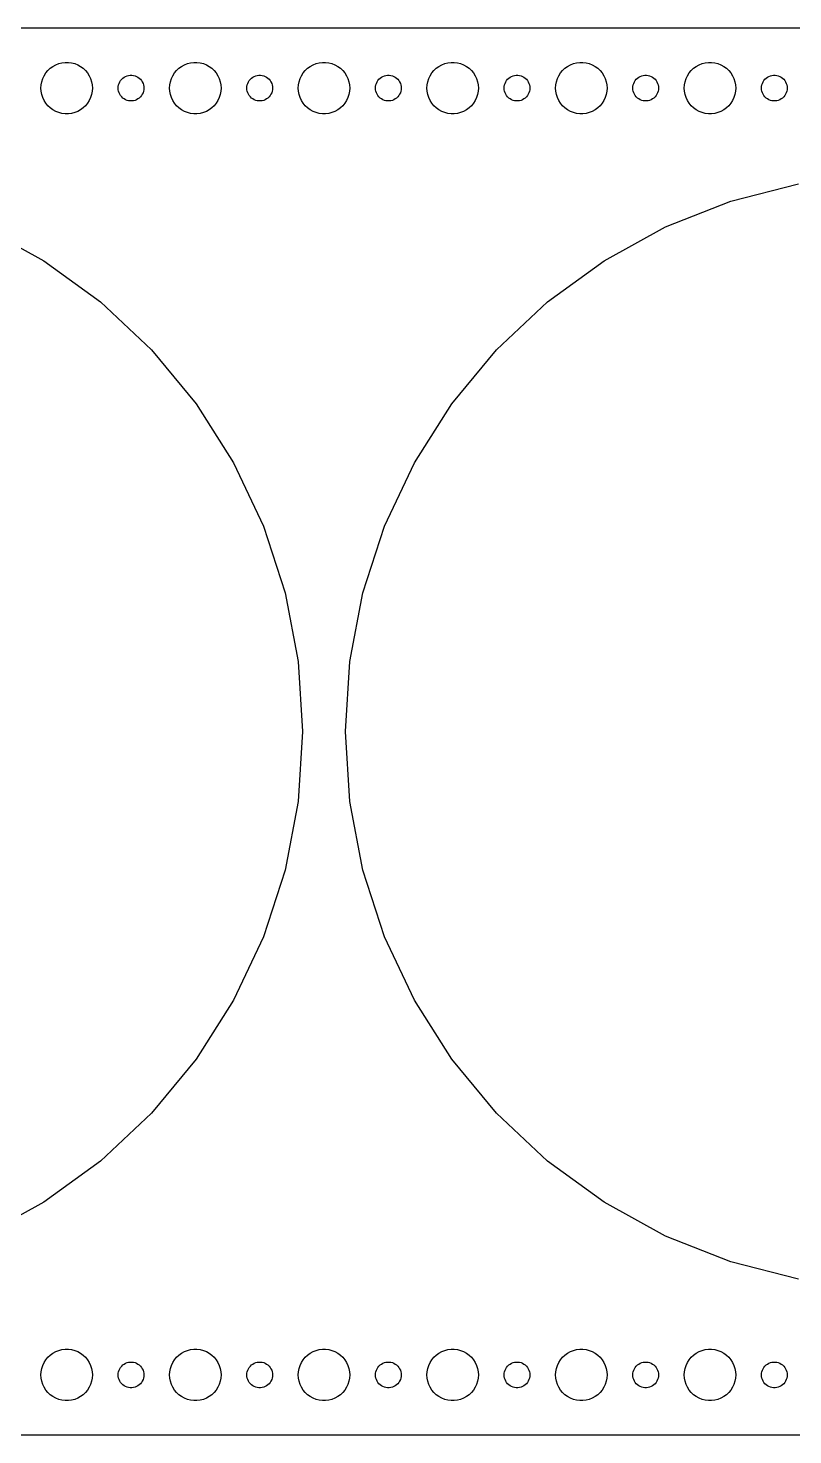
# Model space of a CAD drawing. Header units: metres. Extents: x -344 to 344, y -82 to 82.
# Drawn here: x 168 to 257.2, y -82 to 82 of the extents above; entities that cross this region are included whole.
import ezdxf

# ---------------------------------------------------------------- set-up
doc = ezdxf.new("R2010")
doc.units = ezdxf.units.M

msp = doc.modelspace()

# ---------------------------------------------------------------- linework, layer by layer
for p, q in [((339.814, 81.9901), (-339.814, 81.9901)), ((170.313, 77.0536), (170.588, 77.3115)), ((170.588, 77.3115), (170.893, 77.533)), ((170.893, 77.533), (171.223, 77.7145)), ((171.223, 77.7145), (171.573, 77.8532)), ((171.573, 77.8532), (171.938, 77.9469)), ((171.938, 77.9469), (172.312, 77.9941)), ((172.312, 77.9941), (172.688, 77.9941)), ((172.688, 77.9941), (173.062, 77.9469)), ((173.062, 77.9469), (173.427, 77.8532)), ((173.427, 77.8532), (173.777, 77.7145)), ((173.777, 77.7145), (174.107, 77.533)), ((174.107, 77.533), (174.412, 77.3115)), ((174.412, 77.3115), (174.687, 77.0536)), ((185.313, 77.0536), (185.588, 77.3115)), ((185.588, 77.3115), (185.893, 77.533)), ((185.893, 77.533), (186.223, 77.7145)), ((186.223, 77.7145), (186.573, 77.8532)), ((186.573, 77.8532), (186.938, 77.9469)), ((186.938, 77.9469), (187.312, 77.9941)), ((187.312, 77.9941), (187.688, 77.9941)), ((187.688, 77.9941), (188.062, 77.9469)), ((188.062, 77.9469), (188.427, 77.8532)), ((188.427, 77.8532), (188.777, 77.7145)), ((188.777, 77.7145), (189.107, 77.533)), ((189.107, 77.533), (189.412, 77.3115)), ((189.412, 77.3115), (189.687, 77.0536)), ((200.313, 77.0536), (200.588, 77.3115)), ((200.588, 77.3115), (200.893, 77.533)), ((200.893, 77.533), (201.223, 77.7145)), ((201.223, 77.7145), (201.573, 77.8532)), ((201.573, 77.8532), (201.938, 77.9469)), ((201.938, 77.9469), (202.312, 77.9941)), ((202.312, 77.9941), (202.688, 77.9941)), ((202.688, 77.9941), (203.062, 77.9469)), ((203.062, 77.9469), (203.427, 77.8532)), ((203.427, 77.8532), (203.777, 77.7145)), ((203.777, 77.7145), (204.107, 77.533)), ((204.107, 77.533), (204.412, 77.3115)), ((204.412, 77.3115), (204.687, 77.0536)), ((215.313, 77.0536), (215.588, 77.3115)), ((215.588, 77.3115), (215.893, 77.533)), ((215.893, 77.533), (216.223, 77.7145)), ((216.223, 77.7145), (216.573, 77.8532)), ((216.573, 77.8532), (216.938, 77.9469)), ((216.938, 77.9469), (217.312, 77.9941)), ((217.312, 77.9941), (217.688, 77.9941)), ((217.688, 77.9941), (218.062, 77.9469)), ((218.062, 77.9469), (218.427, 77.8532)), ((218.427, 77.8532), (218.777, 77.7145)), ((218.777, 77.7145), (219.107, 77.533)), ((219.107, 77.533), (219.412, 77.3115)), ((219.412, 77.3115), (219.687, 77.0536)), ((230.313, 77.0536), (230.588, 77.3115)), ((230.588, 77.3115), (230.893, 77.533)), ((230.893, 77.533), (231.223, 77.7145)), ((231.223, 77.7145), (231.573, 77.8532)), ((231.573, 77.8532), (231.938, 77.9469)), ((231.938, 77.9469), (232.312, 77.9941)), ((232.312, 77.9941), (232.688, 77.9941)), ((232.688, 77.9941), (233.062, 77.9469)), ((233.062, 77.9469), (233.427, 77.8532)), ((233.427, 77.8532), (233.777, 77.7145)), ((233.777, 77.7145), (234.107, 77.533)), ((234.107, 77.533), (234.412, 77.3115)), ((234.412, 77.3115), (234.687, 77.0536)), ((245.313, 77.0536), (245.588, 77.3115)), ((245.588, 77.3115), (245.893, 77.533)), ((245.893, 77.533), (246.223, 77.7145)), ((246.223, 77.7145), (246.573, 77.8532)), ((246.573, 77.8532), (246.938, 77.9469)), ((246.938, 77.9469), (247.312, 77.9941)), ((247.312, 77.9941), (247.688, 77.9941)), ((247.688, 77.9941), (248.062, 77.9469)), ((248.062, 77.9469), (248.427, 77.8532)), ((248.427, 77.8532), (248.777, 77.7145)), ((248.777, 77.7145), (249.107, 77.533)), ((249.107, 77.533), (249.412, 77.3115)), ((249.412, 77.3115), (249.687, 77.0536)), ((169.524, 75.376), (169.594, 75.7461)), ((169.594, 75.7461), (169.711, 76.1044)), ((169.711, 76.1044), (169.871, 76.4453)), ((169.871, 76.4453), (170.073, 76.7634)), ((170.073, 76.7634), (170.313, 77.0536)), ((174.687, 77.0536), (174.927, 76.7634)), ((174.927, 76.7634), (175.129, 76.4453)), ((175.129, 76.4453), (175.289, 76.1044)), ((175.289, 76.1044), (175.406, 75.7461)), ((175.406, 75.7461), (175.476, 75.376)), ((178.547, 75.373), (178.605, 75.5522)), ((178.605, 75.5522), (178.686, 75.7226)), ((178.686, 75.7226), (178.786, 75.8817)), ((178.786, 75.8817), (178.907, 76.0268)), ((178.907, 76.0268), (179.044, 76.1558)), ((179.044, 76.1558), (179.196, 76.2665)), ((179.196, 76.2665), (179.361, 76.3572)), ((179.361, 76.3572), (179.536, 76.4266)), ((179.536, 76.4266), (179.719, 76.4734)), ((179.719, 76.4734), (179.906, 76.497)), ((179.906, 76.497), (180.094, 76.497)), ((180.094, 76.497), (180.281, 76.4734)), ((180.281, 76.4734), (180.464, 76.4266)), ((180.464, 76.4266), (180.639, 76.3572)), ((180.639, 76.3572), (180.804, 76.2665)), ((180.804, 76.2665), (180.956, 76.1558)), ((180.956, 76.1558), (181.093, 76.0268)), ((181.093, 76.0268), (181.214, 75.8817)), ((181.214, 75.8817), (181.314, 75.7226)), ((181.314, 75.7226), (181.395, 75.5522)), ((181.395, 75.5522), (181.453, 75.373)), ((184.524, 75.376), (184.594, 75.7461)), ((184.594, 75.7461), (184.711, 76.1044)), ((184.711, 76.1044), (184.871, 76.4453)), ((184.871, 76.4453), (185.073, 76.7634)), ((185.073, 76.7634), (185.313, 77.0536)), ((189.687, 77.0536), (189.927, 76.7634)), ((189.927, 76.7634), (190.129, 76.4453)), ((190.129, 76.4453), (190.289, 76.1044)), ((190.289, 76.1044), (190.406, 75.7461)), ((190.406, 75.7461), (190.476, 75.376)), ((193.547, 75.373), (193.605, 75.5522)), ((193.605, 75.5522), (193.686, 75.7226)), ((193.686, 75.7226), (193.786, 75.8817)), ((193.786, 75.8817), (193.907, 76.0268)), ((193.907, 76.0268), (194.044, 76.1558)), ((194.044, 76.1558), (194.196, 76.2665)), ((194.196, 76.2665), (194.361, 76.3572)), ((194.361, 76.3572), (194.536, 76.4266)), ((194.536, 76.4266), (194.719, 76.4734)), ((194.719, 76.4734), (194.906, 76.497)), ((194.906, 76.497), (195.094, 76.497)), ((195.094, 76.497), (195.281, 76.4734)), ((195.281, 76.4734), (195.464, 76.4266)), ((195.464, 76.4266), (195.639, 76.3572)), ((195.639, 76.3572), (195.804, 76.2665)), ((195.804, 76.2665), (195.956, 76.1558)), ((195.956, 76.1558), (196.093, 76.0268)), ((196.093, 76.0268), (196.214, 75.8817)), ((196.214, 75.8817), (196.314, 75.7226)), ((196.314, 75.7226), (196.395, 75.5522)), ((196.395, 75.5522), (196.453, 75.373)), ((199.524, 75.376), (199.594, 75.7461)), ((199.594, 75.7461), (199.711, 76.1044)), ((199.711, 76.1044), (199.871, 76.4453)), ((199.871, 76.4453), (200.073, 76.7634)), ((200.073, 76.7634), (200.313, 77.0536)), ((204.687, 77.0536), (204.927, 76.7634)), ((204.927, 76.7634), (205.129, 76.4453)), ((205.129, 76.4453), (205.289, 76.1044)), ((205.289, 76.1044), (205.406, 75.7461)), ((205.406, 75.7461), (205.476, 75.376)), ((208.547, 75.373), (208.605, 75.5522)), ((208.605, 75.5522), (208.686, 75.7226)), ((208.686, 75.7226), (208.786, 75.8817)), ((208.786, 75.8817), (208.907, 76.0268)), ((208.907, 76.0268), (209.044, 76.1558)), ((209.044, 76.1558), (209.196, 76.2665)), ((209.196, 76.2665), (209.361, 76.3572)), ((209.361, 76.3572), (209.536, 76.4266)), ((209.536, 76.4266), (209.719, 76.4734)), ((209.719, 76.4734), (209.906, 76.497)), ((209.906, 76.497), (210.094, 76.497)), ((210.094, 76.497), (210.281, 76.4734)), ((210.281, 76.4734), (210.464, 76.4266)), ((210.464, 76.4266), (210.639, 76.3572)), ((210.639, 76.3572), (210.804, 76.2665)), ((210.804, 76.2665), (210.956, 76.1558)), ((210.956, 76.1558), (211.093, 76.0268)), ((211.093, 76.0268), (211.214, 75.8817)), ((211.214, 75.8817), (211.314, 75.7226)), ((211.314, 75.7226), (211.395, 75.5522)), ((211.395, 75.5522), (211.453, 75.373)), ((214.524, 75.376), (214.594, 75.7461)), ((214.594, 75.7461), (214.711, 76.1044)), ((214.711, 76.1044), (214.871, 76.4453)), ((214.871, 76.4453), (215.073, 76.7634)), ((215.073, 76.7634), (215.313, 77.0536)), ((219.687, 77.0536), (219.927, 76.7634)), ((219.927, 76.7634), (220.129, 76.4453)), ((220.129, 76.4453), (220.289, 76.1044)), ((220.289, 76.1044), (220.406, 75.7461)), ((220.406, 75.7461), (220.476, 75.376)), ((223.547, 75.373), (223.605, 75.5522)), ((223.605, 75.5522), (223.686, 75.7226)), ((223.686, 75.7226), (223.786, 75.8817)), ((223.786, 75.8817), (223.907, 76.0268)), ((223.907, 76.0268), (224.044, 76.1558)), ((224.044, 76.1558), (224.196, 76.2665)), ((224.196, 76.2665), (224.361, 76.3572)), ((224.361, 76.3572), (224.536, 76.4266)), ((224.536, 76.4266), (224.719, 76.4734)), ((224.719, 76.4734), (224.906, 76.497)), ((224.906, 76.497), (225.094, 76.497)), ((225.094, 76.497), (225.281, 76.4734)), ((225.281, 76.4734), (225.464, 76.4266)), ((225.464, 76.4266), (225.639, 76.3572)), ((225.639, 76.3572), (225.804, 76.2665)), ((225.804, 76.2665), (225.956, 76.1558)), ((225.956, 76.1558), (226.093, 76.0268)), ((226.093, 76.0268), (226.214, 75.8817)), ((226.214, 75.8817), (226.314, 75.7226)), ((226.314, 75.7226), (226.395, 75.5522)), ((226.395, 75.5522), (226.453, 75.373)), ((229.524, 75.376), (229.594, 75.7461)), ((229.594, 75.7461), (229.711, 76.1044)), ((229.711, 76.1044), (229.871, 76.4453)), ((229.871, 76.4453), (230.073, 76.7634)), ((230.073, 76.7634), (230.313, 77.0536)), ((234.687, 77.0536), (234.927, 76.7634)), ((234.927, 76.7634), (235.129, 76.4453)), ((235.129, 76.4453), (235.289, 76.1044)), ((235.289, 76.1044), (235.406, 75.7461)), ((235.406, 75.7461), (235.476, 75.376)), ((238.547, 75.373), (238.605, 75.5522)), ((238.605, 75.5522), (238.686, 75.7226)), ((238.686, 75.7226), (238.786, 75.8817)), ((238.786, 75.8817), (238.907, 76.0268)), ((238.907, 76.0268), (239.044, 76.1558)), ((239.044, 76.1558), (239.196, 76.2665)), ((239.196, 76.2665), (239.361, 76.3572)), ((239.361, 76.3572), (239.536, 76.4266)), ((239.536, 76.4266), (239.719, 76.4734)), ((239.719, 76.4734), (239.906, 76.497)), ((239.906, 76.497), (240.094, 76.497)), ((240.094, 76.497), (240.281, 76.4734)), ((240.281, 76.4734), (240.464, 76.4266)), ((240.464, 76.4266), (240.639, 76.3572)), ((240.639, 76.3572), (240.804, 76.2665)), ((240.804, 76.2665), (240.956, 76.1558)), ((240.956, 76.1558), (241.093, 76.0268)), ((241.093, 76.0268), (241.214, 75.8817)), ((241.214, 75.8817), (241.314, 75.7226)), ((241.314, 75.7226), (241.395, 75.5522)), ((241.395, 75.5522), (241.453, 75.373)), ((244.524, 75.376), (244.594, 75.7461)), ((244.594, 75.7461), (244.711, 76.1044)), ((244.711, 76.1044), (244.871, 76.4453)), ((244.871, 76.4453), (245.073, 76.7634)), ((245.073, 76.7634), (245.313, 77.0536)), ((249.687, 77.0536), (249.927, 76.7634)), ((249.927, 76.7634), (250.129, 76.4453)), ((250.129, 76.4453), (250.289, 76.1044)), ((250.289, 76.1044), (250.406, 75.7461)), ((250.406, 75.7461), (250.476, 75.376)), ((253.547, 75.373), (253.605, 75.5522)), ((253.605, 75.5522), (253.686, 75.7226)), ((253.686, 75.7226), (253.786, 75.8817)), ((253.786, 75.8817), (253.907, 76.0268)), ((253.907, 76.0268), (254.044, 76.1558)), ((254.044, 76.1558), (254.196, 76.2665)), ((254.196, 76.2665), (254.361, 76.3572)), ((254.361, 76.3572), (254.536, 76.4266)), ((254.536, 76.4266), (254.719, 76.4734)), ((254.719, 76.4734), (254.906, 76.497)), ((254.906, 76.497), (255.094, 76.497)), ((255.094, 76.497), (255.281, 76.4734)), ((255.281, 76.4734), (255.464, 76.4266)), ((255.464, 76.4266), (255.639, 76.3572)), ((255.639, 76.3572), (255.804, 76.2665)), ((255.804, 76.2665), (255.956, 76.1558)), ((255.956, 76.1558), (256.093, 76.0268)), ((256.093, 76.0268), (256.214, 75.8817)), ((256.214, 75.8817), (256.314, 75.7226)), ((256.314, 75.7226), (256.395, 75.5522)), ((256.395, 75.5522), (256.453, 75.373)), ((169.5, 75), (169.524, 75.376)), ((169.524, 74.624), (169.5, 75)), ((169.594, 74.2539), (169.524, 74.624)), ((169.711, 73.8956), (169.594, 74.2539)), ((169.871, 73.5547), (169.711, 73.8956)), ((175.289, 73.8956), (175.129, 73.5547)), ((175.406, 74.2539), (175.289, 73.8956)), ((175.476, 74.624), (175.406, 74.2539)), ((175.476, 75.376), (175.5, 75)), ((175.5, 75), (175.476, 74.624)), ((178.5, 75), (178.512, 75.188)), ((178.512, 74.812), (178.5, 75)), ((178.512, 75.188), (178.547, 75.373)), ((178.547, 74.627), (178.512, 74.812)), ((178.605, 74.4478), (178.547, 74.627)), ((178.686, 74.2774), (178.605, 74.4478)), ((178.786, 74.1183), (178.686, 74.2774)), ((178.907, 73.9732), (178.786, 74.1183)), ((179.044, 73.8442), (178.907, 73.9732)), ((179.196, 73.7335), (179.044, 73.8442)), ((180.956, 73.8442), (180.804, 73.7335)), ((181.093, 73.9732), (180.956, 73.8442)), ((181.214, 74.1183), (181.093, 73.9732)), ((181.314, 74.2774), (181.214, 74.1183)), ((181.395, 74.4478), (181.314, 74.2774)), ((181.453, 74.627), (181.395, 74.4478)), ((181.453, 75.373), (181.488, 75.188)), ((181.488, 74.812), (181.453, 74.627)), ((181.488, 75.188), (181.5, 75)), ((181.5, 75), (181.488, 74.812)), ((184.5, 75), (184.524, 75.376)), ((184.524, 74.624), (184.5, 75)), ((184.594, 74.2539), (184.524, 74.624)), ((184.711, 73.8956), (184.594, 74.2539)), ((184.871, 73.5547), (184.711, 73.8956)), ((190.289, 73.8956), (190.129, 73.5547)), ((190.406, 74.2539), (190.289, 73.8956)), ((190.476, 74.624), (190.406, 74.2539)), ((190.476, 75.376), (190.5, 75)), ((190.5, 75), (190.476, 74.624)), ((193.5, 75), (193.512, 75.188)), ((193.512, 74.812), (193.5, 75)), ((193.512, 75.188), (193.547, 75.373)), ((193.547, 74.627), (193.512, 74.812)), ((193.605, 74.4478), (193.547, 74.627)), ((193.686, 74.2774), (193.605, 74.4478)), ((193.786, 74.1183), (193.686, 74.2774)), ((193.907, 73.9732), (193.786, 74.1183)), ((194.044, 73.8442), (193.907, 73.9732)), ((194.196, 73.7335), (194.044, 73.8442)), ((195.956, 73.8442), (195.804, 73.7335)), ((196.093, 73.9732), (195.956, 73.8442)), ((196.214, 74.1183), (196.093, 73.9732)), ((196.314, 74.2774), (196.214, 74.1183)), ((196.395, 74.4478), (196.314, 74.2774)), ((196.453, 74.627), (196.395, 74.4478)), ((196.453, 75.373), (196.488, 75.188)), ((196.488, 74.812), (196.453, 74.627)), ((196.488, 75.188), (196.5, 75)), ((196.5, 75), (196.488, 74.812)), ((199.5, 75), (199.524, 75.376)), ((199.524, 74.624), (199.5, 75)), ((199.594, 74.2539), (199.524, 74.624)), ((199.711, 73.8956), (199.594, 74.2539)), ((199.871, 73.5547), (199.711, 73.8956)), ((205.289, 73.8956), (205.129, 73.5547)), ((205.406, 74.2539), (205.289, 73.8956)), ((205.476, 74.624), (205.406, 74.2539)), ((205.476, 75.376), (205.5, 75)), ((205.5, 75), (205.476, 74.624)), ((208.5, 75), (208.512, 75.188)), ((208.512, 74.812), (208.5, 75)), ((208.512, 75.188), (208.547, 75.373)), ((208.547, 74.627), (208.512, 74.812)), ((208.605, 74.4478), (208.547, 74.627)), ((208.686, 74.2774), (208.605, 74.4478)), ((208.786, 74.1183), (208.686, 74.2774)), ((208.907, 73.9732), (208.786, 74.1183)), ((209.044, 73.8442), (208.907, 73.9732)), ((209.196, 73.7335), (209.044, 73.8442)), ((210.956, 73.8442), (210.804, 73.7335)), ((211.093, 73.9732), (210.956, 73.8442)), ((211.214, 74.1183), (211.093, 73.9732)), ((211.314, 74.2774), (211.214, 74.1183)), ((211.395, 74.4478), (211.314, 74.2774)), ((211.453, 74.627), (211.395, 74.4478)), ((211.453, 75.373), (211.488, 75.188)), ((211.488, 74.812), (211.453, 74.627)), ((211.488, 75.188), (211.5, 75)), ((211.5, 75), (211.488, 74.812)), ((214.5, 75), (214.524, 75.376)), ((214.524, 74.624), (214.5, 75)), ((214.594, 74.2539), (214.524, 74.624)), ((214.711, 73.8956), (214.594, 74.2539)), ((214.871, 73.5547), (214.711, 73.8956)), ((220.289, 73.8956), (220.129, 73.5547)), ((220.406, 74.2539), (220.289, 73.8956)), ((220.476, 74.624), (220.406, 74.2539)), ((220.476, 75.376), (220.5, 75)), ((220.5, 75), (220.476, 74.624)), ((223.5, 75), (223.512, 75.188)), ((223.512, 74.812), (223.5, 75)), ((223.512, 75.188), (223.547, 75.373)), ((223.547, 74.627), (223.512, 74.812)), ((223.605, 74.4478), (223.547, 74.627)), ((223.686, 74.2774), (223.605, 74.4478)), ((223.786, 74.1183), (223.686, 74.2774)), ((223.907, 73.9732), (223.786, 74.1183)), ((224.044, 73.8442), (223.907, 73.9732)), ((224.196, 73.7335), (224.044, 73.8442)), ((225.956, 73.8442), (225.804, 73.7335)), ((226.093, 73.9732), (225.956, 73.8442)), ((226.214, 74.1183), (226.093, 73.9732)), ((226.314, 74.2774), (226.214, 74.1183)), ((226.395, 74.4478), (226.314, 74.2774)), ((226.453, 74.627), (226.395, 74.4478)), ((226.453, 75.373), (226.488, 75.188)), ((226.488, 74.812), (226.453, 74.627)), ((226.488, 75.188), (226.5, 75)), ((226.5, 75), (226.488, 74.812)), ((229.5, 75), (229.524, 75.376)), ((229.524, 74.624), (229.5, 75)), ((229.594, 74.2539), (229.524, 74.624)), ((229.711, 73.8956), (229.594, 74.2539)), ((229.871, 73.5547), (229.711, 73.8956)), ((235.289, 73.8956), (235.129, 73.5547)), ((235.406, 74.2539), (235.289, 73.8956)), ((235.476, 74.624), (235.406, 74.2539)), ((235.476, 75.376), (235.5, 75)), ((235.5, 75), (235.476, 74.624)), ((238.5, 75), (238.512, 75.188)), ((238.512, 74.812), (238.5, 75)), ((238.512, 75.188), (238.547, 75.373)), ((238.547, 74.627), (238.512, 74.812)), ((238.605, 74.4478), (238.547, 74.627)), ((238.686, 74.2774), (238.605, 74.4478)), ((238.786, 74.1183), (238.686, 74.2774)), ((238.907, 73.9732), (238.786, 74.1183)), ((239.044, 73.8442), (238.907, 73.9732)), ((239.196, 73.7335), (239.044, 73.8442)), ((240.956, 73.8442), (240.804, 73.7335)), ((241.093, 73.9732), (240.956, 73.8442)), ((241.214, 74.1183), (241.093, 73.9732)), ((241.314, 74.2774), (241.214, 74.1183)), ((241.395, 74.4478), (241.314, 74.2774)), ((241.453, 74.627), (241.395, 74.4478)), ((241.453, 75.373), (241.488, 75.188)), ((241.488, 74.812), (241.453, 74.627)), ((241.488, 75.188), (241.5, 75)), ((241.5, 75), (241.488, 74.812)), ((244.5, 75), (244.524, 75.376)), ((244.524, 74.624), (244.5, 75)), ((244.594, 74.2539), (244.524, 74.624)), ((244.711, 73.8956), (244.594, 74.2539)), ((244.871, 73.5547), (244.711, 73.8956)), ((250.289, 73.8956), (250.129, 73.5547)), ((250.406, 74.2539), (250.289, 73.8956)), ((250.476, 74.624), (250.406, 74.2539)), ((250.476, 75.376), (250.5, 75)), ((250.5, 75), (250.476, 74.624)), ((253.5, 75), (253.512, 75.188)), ((253.512, 74.812), (253.5, 75)), ((253.512, 75.188), (253.547, 75.373)), ((253.547, 74.627), (253.512, 74.812)), ((253.605, 74.4478), (253.547, 74.627)), ((253.686, 74.2774), (253.605, 74.4478)), ((253.786, 74.1183), (253.686, 74.2774)), ((253.907, 73.9732), (253.786, 74.1183)), ((254.044, 73.8442), (253.907, 73.9732)), ((254.196, 73.7335), (254.044, 73.8442)), ((255.956, 73.8442), (255.804, 73.7335)), ((256.093, 73.9732), (255.956, 73.8442)), ((256.214, 74.1183), (256.093, 73.9732)), ((256.314, 74.2774), (256.214, 74.1183)), ((256.395, 74.4478), (256.314, 74.2774)), ((256.453, 74.627), (256.395, 74.4478)), ((256.453, 75.373), (256.488, 75.188)), ((256.488, 74.812), (256.453, 74.627)), ((256.488, 75.188), (256.5, 75)), ((256.5, 75), (256.488, 74.812)), ((170.073, 73.2366), (169.871, 73.5547)), ((170.313, 72.9464), (170.073, 73.2366)), ((170.588, 72.6885), (170.313, 72.9464)), ((170.893, 72.467), (170.588, 72.6885)), ((171.223, 72.2855), (170.893, 72.467)), ((171.573, 72.1468), (171.223, 72.2855)), ((173.777, 72.2855), (173.427, 72.1468)), ((174.107, 72.467), (173.777, 72.2855)), ((174.412, 72.6885), (174.107, 72.467)), ((174.687, 72.9464), (174.412, 72.6885)), ((174.927, 73.2366), (174.687, 72.9464)), ((175.129, 73.5547), (174.927, 73.2366)), ((179.361, 73.6428), (179.196, 73.7335)), ((179.536, 73.5734), (179.361, 73.6428)), ((179.719, 73.5266), (179.536, 73.5734)), ((179.906, 73.503), (179.719, 73.5266)), ((180.094, 73.503), (179.906, 73.503)), ((180.281, 73.5266), (180.094, 73.503)), ((180.464, 73.5734), (180.281, 73.5266)), ((180.639, 73.6428), (180.464, 73.5734)), ((180.804, 73.7335), (180.639, 73.6428)), ((185.073, 73.2366), (184.871, 73.5547)), ((185.313, 72.9464), (185.073, 73.2366)), ((185.588, 72.6885), (185.313, 72.9464)), ((185.893, 72.467), (185.588, 72.6885)), ((186.223, 72.2855), (185.893, 72.467)), ((186.573, 72.1468), (186.223, 72.2855)), ((188.777, 72.2855), (188.427, 72.1468)), ((189.107, 72.467), (188.777, 72.2855)), ((189.412, 72.6885), (189.107, 72.467)), ((189.687, 72.9464), (189.412, 72.6885)), ((189.927, 73.2366), (189.687, 72.9464)), ((190.129, 73.5547), (189.927, 73.2366)), ((194.361, 73.6428), (194.196, 73.7335)), ((194.536, 73.5734), (194.361, 73.6428)), ((194.719, 73.5266), (194.536, 73.5734)), ((194.906, 73.503), (194.719, 73.5266)), ((195.094, 73.503), (194.906, 73.503)), ((195.281, 73.5266), (195.094, 73.503)), ((195.464, 73.5734), (195.281, 73.5266)), ((195.639, 73.6428), (195.464, 73.5734)), ((195.804, 73.7335), (195.639, 73.6428)), ((200.073, 73.2366), (199.871, 73.5547)), ((200.313, 72.9464), (200.073, 73.2366)), ((200.588, 72.6885), (200.313, 72.9464)), ((200.893, 72.467), (200.588, 72.6885)), ((201.223, 72.2855), (200.893, 72.467)), ((201.573, 72.1468), (201.223, 72.2855)), ((203.777, 72.2855), (203.427, 72.1468)), ((204.107, 72.467), (203.777, 72.2855)), ((204.412, 72.6885), (204.107, 72.467)), ((204.687, 72.9464), (204.412, 72.6885)), ((204.927, 73.2366), (204.687, 72.9464)), ((205.129, 73.5547), (204.927, 73.2366)), ((209.361, 73.6428), (209.196, 73.7335)), ((209.536, 73.5734), (209.361, 73.6428)), ((209.719, 73.5266), (209.536, 73.5734)), ((209.906, 73.503), (209.719, 73.5266)), ((210.094, 73.503), (209.906, 73.503)), ((210.281, 73.5266), (210.094, 73.503)), ((210.464, 73.5734), (210.281, 73.5266)), ((210.639, 73.6428), (210.464, 73.5734)), ((210.804, 73.7335), (210.639, 73.6428)), ((215.073, 73.2366), (214.871, 73.5547)), ((215.313, 72.9464), (215.073, 73.2366)), ((215.588, 72.6885), (215.313, 72.9464)), ((215.893, 72.467), (215.588, 72.6885)), ((216.223, 72.2855), (215.893, 72.467)), ((216.573, 72.1468), (216.223, 72.2855)), ((218.777, 72.2855), (218.427, 72.1468)), ((219.107, 72.467), (218.777, 72.2855)), ((219.412, 72.6885), (219.107, 72.467)), ((219.687, 72.9464), (219.412, 72.6885)), ((219.927, 73.2366), (219.687, 72.9464)), ((220.129, 73.5547), (219.927, 73.2366)), ((224.361, 73.6428), (224.196, 73.7335)), ((224.536, 73.5734), (224.361, 73.6428)), ((224.719, 73.5266), (224.536, 73.5734)), ((224.906, 73.503), (224.719, 73.5266)), ((225.094, 73.503), (224.906, 73.503)), ((225.281, 73.5266), (225.094, 73.503)), ((225.464, 73.5734), (225.281, 73.5266)), ((225.639, 73.6428), (225.464, 73.5734)), ((225.804, 73.7335), (225.639, 73.6428)), ((230.073, 73.2366), (229.871, 73.5547)), ((230.313, 72.9464), (230.073, 73.2366)), ((230.588, 72.6885), (230.313, 72.9464)), ((230.893, 72.467), (230.588, 72.6885)), ((231.223, 72.2855), (230.893, 72.467)), ((231.573, 72.1468), (231.223, 72.2855)), ((233.777, 72.2855), (233.427, 72.1468)), ((234.107, 72.467), (233.777, 72.2855)), ((234.412, 72.6885), (234.107, 72.467)), ((234.687, 72.9464), (234.412, 72.6885)), ((234.927, 73.2366), (234.687, 72.9464)), ((235.129, 73.5547), (234.927, 73.2366)), ((239.361, 73.6428), (239.196, 73.7335)), ((239.536, 73.5734), (239.361, 73.6428)), ((239.719, 73.5266), (239.536, 73.5734)), ((239.906, 73.503), (239.719, 73.5266)), ((240.094, 73.503), (239.906, 73.503)), ((240.281, 73.5266), (240.094, 73.503)), ((240.464, 73.5734), (240.281, 73.5266)), ((240.639, 73.6428), (240.464, 73.5734)), ((240.804, 73.7335), (240.639, 73.6428)), ((245.073, 73.2366), (244.871, 73.5547)), ((245.313, 72.9464), (245.073, 73.2366)), ((245.588, 72.6885), (245.313, 72.9464)), ((245.893, 72.467), (245.588, 72.6885)), ((246.223, 72.2855), (245.893, 72.467)), ((246.573, 72.1468), (246.223, 72.2855)), ((248.777, 72.2855), (248.427, 72.1468)), ((249.107, 72.467), (248.777, 72.2855)), ((249.412, 72.6885), (249.107, 72.467)), ((249.687, 72.9464), (249.412, 72.6885)), ((249.927, 73.2366), (249.687, 72.9464)), ((250.129, 73.5547), (249.927, 73.2366)), ((254.361, 73.6428), (254.196, 73.7335)), ((254.536, 73.5734), (254.361, 73.6428)), ((254.719, 73.5266), (254.536, 73.5734)), ((254.906, 73.503), (254.719, 73.5266)), ((255.094, 73.503), (254.906, 73.503)), ((255.281, 73.5266), (255.094, 73.503)), ((255.464, 73.5734), (255.281, 73.5266)), ((255.639, 73.6428), (255.464, 73.5734)), ((255.804, 73.7335), (255.639, 73.6428)), ((171.938, 72.0531), (171.573, 72.1468)), ((172.312, 72.0059), (171.938, 72.0531)), ((172.688, 72.0059), (172.312, 72.0059)), ((173.062, 72.0531), (172.688, 72.0059)), ((173.427, 72.1468), (173.062, 72.0531)), ((186.938, 72.0531), (186.573, 72.1468)), ((187.312, 72.0059), (186.938, 72.0531)), ((187.688, 72.0059), (187.312, 72.0059)), ((188.062, 72.0531), (187.688, 72.0059)), ((188.427, 72.1468), (188.062, 72.0531)), ((201.938, 72.0531), (201.573, 72.1468)), ((202.312, 72.0059), (201.938, 72.0531)), ((202.688, 72.0059), (202.312, 72.0059)), ((203.062, 72.0531), (202.688, 72.0059)), ((203.427, 72.1468), (203.062, 72.0531)), ((216.938, 72.0531), (216.573, 72.1468)), ((217.312, 72.0059), (216.938, 72.0531)), ((217.688, 72.0059), (217.312, 72.0059)), ((218.062, 72.0531), (217.688, 72.0059)), ((218.427, 72.1468), (218.062, 72.0531)), ((231.938, 72.0531), (231.573, 72.1468)), ((232.312, 72.0059), (231.938, 72.0531)), ((232.688, 72.0059), (232.312, 72.0059)), ((233.062, 72.0531), (232.688, 72.0059)), ((233.427, 72.1468), (233.062, 72.0531)), ((246.938, 72.0531), (246.573, 72.1468)), ((247.312, 72.0059), (246.938, 72.0531)), ((247.688, 72.0059), (247.312, 72.0059)), ((248.062, 72.0531), (247.688, 72.0059)), ((248.427, 72.1468), (248.062, 72.0531)), ((249.914, 61.8187), (257.82, 63.8487)), ((242.324, 58.8138), (249.914, 61.8187)), ((162.676, 58.8138), (169.829, 54.8813)), ((235.171, 54.8813), (242.324, 58.8138)), ((169.829, 54.8813), (176.433, 50.0834)), ((228.567, 50.0834), (235.171, 54.8813)), ((176.433, 50.0834), (182.383, 44.4956)), ((222.617, 44.4956), (228.567, 50.0834)), ((182.383, 44.4956), (187.586, 38.206)), ((217.414, 38.206), (222.617, 44.4956)), ((187.586, 38.206), (191.96, 31.314)), ((213.04, 31.314), (217.414, 38.206)), ((191.96, 31.314), (195.435, 23.9281)), ((209.565, 23.9281), (213.04, 31.314)), ((195.435, 23.9281), (197.958, 16.1648)), ((207.042, 16.1648), (209.565, 23.9281)), ((197.958, 16.1648), (199.487, 8.1466)), ((205.513, 8.1466), (207.042, 16.1648)), ((199.487, 8.1466), (200, 0)), ((205, 0), (205.513, 8.1466)), ((200, 0), (199.487, -8.1466)), ((205.513, -8.1466), (205, 0)), ((199.487, -8.1466), (197.958, -16.1648)), ((207.042, -16.1648), (205.513, -8.1466)), ((197.958, -16.1648), (195.435, -23.9281)), ((209.565, -23.9281), (207.042, -16.1648)), ((195.435, -23.9281), (191.96, -31.314)), ((213.04, -31.314), (209.565, -23.9281)), ((191.96, -31.314), (187.586, -38.206)), ((217.414, -38.206), (213.04, -31.314)), ((187.586, -38.206), (182.383, -44.4956)), ((222.617, -44.4956), (217.414, -38.206)), ((182.383, -44.4956), (176.433, -50.0834)), ((228.567, -50.0834), (222.617, -44.4956)), ((176.433, -50.0834), (169.829, -54.8813)), ((235.171, -54.8813), (228.567, -50.0834)), ((169.829, -54.8813), (162.676, -58.8138)), ((242.324, -58.8138), (235.171, -54.8813)), ((249.914, -61.8187), (242.324, -58.8138)), ((257.82, -63.8487), (249.914, -61.8187)), ((171.223, -72.2855), (171.573, -72.1468)), ((171.573, -72.1468), (171.938, -72.0531)), ((171.938, -72.0531), (172.312, -72.0059)), ((172.312, -72.0059), (172.688, -72.0059)), ((172.688, -72.0059), (173.062, -72.0531)), ((173.062, -72.0531), (173.427, -72.1468)), ((173.427, -72.1468), (173.777, -72.2855)), ((186.223, -72.2855), (186.573, -72.1468)), ((186.573, -72.1468), (186.938, -72.0531)), ((186.938, -72.0531), (187.312, -72.0059)), ((187.312, -72.0059), (187.688, -72.0059)), ((187.688, -72.0059), (188.062, -72.0531)), ((188.062, -72.0531), (188.427, -72.1468)), ((188.427, -72.1468), (188.777, -72.2855)), ((201.223, -72.2855), (201.573, -72.1468)), ((201.573, -72.1468), (201.938, -72.0531)), ((201.938, -72.0531), (202.312, -72.0059)), ((202.312, -72.0059), (202.688, -72.0059)), ((202.688, -72.0059), (203.062, -72.0531)), ((203.062, -72.0531), (203.427, -72.1468)), ((203.427, -72.1468), (203.777, -72.2855)), ((216.223, -72.2855), (216.573, -72.1468)), ((216.573, -72.1468), (216.938, -72.0531)), ((216.938, -72.0531), (217.312, -72.0059)), ((217.312, -72.0059), (217.688, -72.0059)), ((217.688, -72.0059), (218.062, -72.0531)), ((218.062, -72.0531), (218.427, -72.1468)), ((218.427, -72.1468), (218.777, -72.2855)), ((231.223, -72.2855), (231.573, -72.1468)), ((231.573, -72.1468), (231.938, -72.0531)), ((231.938, -72.0531), (232.312, -72.0059)), ((232.312, -72.0059), (232.688, -72.0059)), ((232.688, -72.0059), (233.062, -72.0531)), ((233.062, -72.0531), (233.427, -72.1468)), ((233.427, -72.1468), (233.777, -72.2855)), ((246.223, -72.2855), (246.573, -72.1468)), ((246.573, -72.1468), (246.938, -72.0531)), ((246.938, -72.0531), (247.312, -72.0059)), ((247.312, -72.0059), (247.688, -72.0059)), ((247.688, -72.0059), (248.062, -72.0531)), ((248.062, -72.0531), (248.427, -72.1468)), ((248.427, -72.1468), (248.777, -72.2855)), ((169.711, -73.8956), (169.871, -73.5547)), ((169.871, -73.5547), (170.073, -73.2366)), ((170.073, -73.2366), (170.313, -72.9464)), ((170.313, -72.9464), (170.588, -72.6885)), ((170.588, -72.6885), (170.893, -72.467)), ((170.893, -72.467), (171.223, -72.2855)), ((173.777, -72.2855), (174.107, -72.467)), ((174.107, -72.467), (174.412, -72.6885)), ((174.412, -72.6885), (174.687, -72.9464)), ((174.687, -72.9464), (174.927, -73.2366)), ((174.927, -73.2366), (175.129, -73.5547)), ((175.129, -73.5547), (175.289, -73.8956)), ((179.044, -73.8442), (179.196, -73.7335)), ((179.196, -73.7335), (179.361, -73.6428)), ((179.361, -73.6428), (179.536, -73.5734)), ((179.536, -73.5734), (179.719, -73.5266)), ((179.719, -73.5266), (179.906, -73.503)), ((179.906, -73.503), (180.094, -73.503)), ((180.094, -73.503), (180.281, -73.5266)), ((180.281, -73.5266), (180.464, -73.5734)), ((180.464, -73.5734), (180.639, -73.6428)), ((180.639, -73.6428), (180.804, -73.7335)), ((180.804, -73.7335), (180.956, -73.8442)), ((184.711, -73.8956), (184.871, -73.5547)), ((184.871, -73.5547), (185.073, -73.2366)), ((185.073, -73.2366), (185.313, -72.9464)), ((185.313, -72.9464), (185.588, -72.6885)), ((185.588, -72.6885), (185.893, -72.467)), ((185.893, -72.467), (186.223, -72.2855)), ((188.777, -72.2855), (189.107, -72.467)), ((189.107, -72.467), (189.412, -72.6885)), ((189.412, -72.6885), (189.687, -72.9464)), ((189.687, -72.9464), (189.927, -73.2366)), ((189.927, -73.2366), (190.129, -73.5547)), ((190.129, -73.5547), (190.289, -73.8956)), ((194.044, -73.8442), (194.196, -73.7335)), ((194.196, -73.7335), (194.361, -73.6428)), ((194.361, -73.6428), (194.536, -73.5734)), ((194.536, -73.5734), (194.719, -73.5266)), ((194.719, -73.5266), (194.906, -73.503)), ((194.906, -73.503), (195.094, -73.503)), ((195.094, -73.503), (195.281, -73.5266)), ((195.281, -73.5266), (195.464, -73.5734)), ((195.464, -73.5734), (195.639, -73.6428)), ((195.639, -73.6428), (195.804, -73.7335)), ((195.804, -73.7335), (195.956, -73.8442)), ((199.711, -73.8956), (199.871, -73.5547)), ((199.871, -73.5547), (200.073, -73.2366)), ((200.073, -73.2366), (200.313, -72.9464)), ((200.313, -72.9464), (200.588, -72.6885)), ((200.588, -72.6885), (200.893, -72.467)), ((200.893, -72.467), (201.223, -72.2855)), ((203.777, -72.2855), (204.107, -72.467)), ((204.107, -72.467), (204.412, -72.6885)), ((204.412, -72.6885), (204.687, -72.9464)), ((204.687, -72.9464), (204.927, -73.2366)), ((204.927, -73.2366), (205.129, -73.5547)), ((205.129, -73.5547), (205.289, -73.8956)), ((209.044, -73.8442), (209.196, -73.7335)), ((209.196, -73.7335), (209.361, -73.6428)), ((209.361, -73.6428), (209.536, -73.5734)), ((209.536, -73.5734), (209.719, -73.5266)), ((209.719, -73.5266), (209.906, -73.503)), ((209.906, -73.503), (210.094, -73.503)), ((210.094, -73.503), (210.281, -73.5266)), ((210.281, -73.5266), (210.464, -73.5734)), ((210.464, -73.5734), (210.639, -73.6428)), ((210.639, -73.6428), (210.804, -73.7335)), ((210.804, -73.7335), (210.956, -73.8442)), ((214.711, -73.8956), (214.871, -73.5547)), ((214.871, -73.5547), (215.073, -73.2366)), ((215.073, -73.2366), (215.313, -72.9464)), ((215.313, -72.9464), (215.588, -72.6885)), ((215.588, -72.6885), (215.893, -72.467)), ((215.893, -72.467), (216.223, -72.2855)), ((218.777, -72.2855), (219.107, -72.467)), ((219.107, -72.467), (219.412, -72.6885)), ((219.412, -72.6885), (219.687, -72.9464)), ((219.687, -72.9464), (219.927, -73.2366)), ((219.927, -73.2366), (220.129, -73.5547)), ((220.129, -73.5547), (220.289, -73.8956)), ((224.044, -73.8442), (224.196, -73.7335)), ((224.196, -73.7335), (224.361, -73.6428)), ((224.361, -73.6428), (224.536, -73.5734)), ((224.536, -73.5734), (224.719, -73.5266)), ((224.719, -73.5266), (224.906, -73.503)), ((224.906, -73.503), (225.094, -73.503)), ((225.094, -73.503), (225.281, -73.5266)), ((225.281, -73.5266), (225.464, -73.5734)), ((225.464, -73.5734), (225.639, -73.6428)), ((225.639, -73.6428), (225.804, -73.7335)), ((225.804, -73.7335), (225.956, -73.8442)), ((229.711, -73.8956), (229.871, -73.5547)), ((229.871, -73.5547), (230.073, -73.2366)), ((230.073, -73.2366), (230.313, -72.9464)), ((230.313, -72.9464), (230.588, -72.6885)), ((230.588, -72.6885), (230.893, -72.467)), ((230.893, -72.467), (231.223, -72.2855)), ((233.777, -72.2855), (234.107, -72.467)), ((234.107, -72.467), (234.412, -72.6885)), ((234.412, -72.6885), (234.687, -72.9464)), ((234.687, -72.9464), (234.927, -73.2366)), ((234.927, -73.2366), (235.129, -73.5547)), ((235.129, -73.5547), (235.289, -73.8956)), ((239.044, -73.8442), (239.196, -73.7335)), ((239.196, -73.7335), (239.361, -73.6428)), ((239.361, -73.6428), (239.536, -73.5734)), ((239.536, -73.5734), (239.719, -73.5266)), ((239.719, -73.5266), (239.906, -73.503)), ((239.906, -73.503), (240.094, -73.503)), ((240.094, -73.503), (240.281, -73.5266)), ((240.281, -73.5266), (240.464, -73.5734)), ((240.464, -73.5734), (240.639, -73.6428)), ((240.639, -73.6428), (240.804, -73.7335)), ((240.804, -73.7335), (240.956, -73.8442)), ((244.711, -73.8956), (244.871, -73.5547)), ((244.871, -73.5547), (245.073, -73.2366)), ((245.073, -73.2366), (245.313, -72.9464)), ((245.313, -72.9464), (245.588, -72.6885)), ((245.588, -72.6885), (245.893, -72.467)), ((245.893, -72.467), (246.223, -72.2855)), ((248.777, -72.2855), (249.107, -72.467)), ((249.107, -72.467), (249.412, -72.6885)), ((249.412, -72.6885), (249.687, -72.9464)), ((249.687, -72.9464), (249.927, -73.2366)), ((249.927, -73.2366), (250.129, -73.5547)), ((250.129, -73.5547), (250.289, -73.8956)), ((254.044, -73.8442), (254.196, -73.7335)), ((254.196, -73.7335), (254.361, -73.6428)), ((254.361, -73.6428), (254.536, -73.5734)), ((254.536, -73.5734), (254.719, -73.5266)), ((254.719, -73.5266), (254.906, -73.503)), ((254.906, -73.503), (255.094, -73.503)), ((255.094, -73.503), (255.281, -73.5266)), ((255.281, -73.5266), (255.464, -73.5734)), ((255.464, -73.5734), (255.639, -73.6428)), ((255.639, -73.6428), (255.804, -73.7335)), ((255.804, -73.7335), (255.956, -73.8442)), ((169.5, -75), (169.524, -74.624)), ((169.524, -75.376), (169.5, -75)), ((169.524, -74.624), (169.594, -74.2539)), ((169.594, -75.7461), (169.524, -75.376)), ((169.594, -74.2539), (169.711, -73.8956)), ((175.289, -73.8956), (175.406, -74.2539)), ((175.406, -74.2539), (175.476, -74.624)), ((175.476, -75.376), (175.406, -75.7461)), ((175.476, -74.624), (175.5, -75)), ((175.5, -75), (175.476, -75.376)), ((178.5, -75), (178.512, -74.812)), ((178.512, -75.188), (178.5, -75)), ((178.512, -74.812), (178.547, -74.627)), ((178.547, -75.373), (178.512, -75.188)), ((178.547, -74.627), (178.605, -74.4478)), ((178.605, -75.5522), (178.547, -75.373)), ((178.605, -74.4478), (178.686, -74.2774)), ((178.686, -74.2774), (178.786, -74.1183)), ((178.786, -74.1183), (178.907, -73.9732)), ((178.907, -73.9732), (179.044, -73.8442)), ((180.956, -73.8442), (181.093, -73.9732)), ((181.093, -73.9732), (181.214, -74.1183)), ((181.214, -74.1183), (181.314, -74.2774)), ((181.314, -74.2774), (181.395, -74.4478)), ((181.395, -74.4478), (181.453, -74.627)), ((181.453, -75.373), (181.395, -75.5522)), ((181.453, -74.627), (181.488, -74.812)), ((181.488, -75.188), (181.453, -75.373)), ((181.488, -74.812), (181.5, -75)), ((181.5, -75), (181.488, -75.188)), ((184.5, -75), (184.524, -74.624)), ((184.524, -75.376), (184.5, -75)), ((184.524, -74.624), (184.594, -74.2539)), ((184.594, -75.7461), (184.524, -75.376)), ((184.594, -74.2539), (184.711, -73.8956)), ((190.289, -73.8956), (190.406, -74.2539)), ((190.406, -74.2539), (190.476, -74.624)), ((190.476, -75.376), (190.406, -75.7461)), ((190.476, -74.624), (190.5, -75)), ((190.5, -75), (190.476, -75.376)), ((193.5, -75), (193.512, -74.812)), ((193.512, -75.188), (193.5, -75)), ((193.512, -74.812), (193.547, -74.627)), ((193.547, -75.373), (193.512, -75.188)), ((193.547, -74.627), (193.605, -74.4478)), ((193.605, -75.5522), (193.547, -75.373)), ((193.605, -74.4478), (193.686, -74.2774)), ((193.686, -74.2774), (193.786, -74.1183)), ((193.786, -74.1183), (193.907, -73.9732)), ((193.907, -73.9732), (194.044, -73.8442)), ((195.956, -73.8442), (196.093, -73.9732)), ((196.093, -73.9732), (196.214, -74.1183)), ((196.214, -74.1183), (196.314, -74.2774)), ((196.314, -74.2774), (196.395, -74.4478)), ((196.395, -74.4478), (196.453, -74.627)), ((196.453, -75.373), (196.395, -75.5522)), ((196.453, -74.627), (196.488, -74.812)), ((196.488, -75.188), (196.453, -75.373)), ((196.488, -74.812), (196.5, -75)), ((196.5, -75), (196.488, -75.188)), ((199.5, -75), (199.524, -74.624)), ((199.524, -75.376), (199.5, -75)), ((199.524, -74.624), (199.594, -74.2539)), ((199.594, -75.7461), (199.524, -75.376)), ((199.594, -74.2539), (199.711, -73.8956)), ((205.289, -73.8956), (205.406, -74.2539)), ((205.406, -74.2539), (205.476, -74.624)), ((205.476, -75.376), (205.406, -75.7461)), ((205.476, -74.624), (205.5, -75)), ((205.5, -75), (205.476, -75.376)), ((208.5, -75), (208.512, -74.812)), ((208.512, -75.188), (208.5, -75)), ((208.512, -74.812), (208.547, -74.627)), ((208.547, -75.373), (208.512, -75.188)), ((208.547, -74.627), (208.605, -74.4478)), ((208.605, -75.5522), (208.547, -75.373)), ((208.605, -74.4478), (208.686, -74.2774)), ((208.686, -74.2774), (208.786, -74.1183)), ((208.786, -74.1183), (208.907, -73.9732)), ((208.907, -73.9732), (209.044, -73.8442)), ((210.956, -73.8442), (211.093, -73.9732)), ((211.093, -73.9732), (211.214, -74.1183)), ((211.214, -74.1183), (211.314, -74.2774)), ((211.314, -74.2774), (211.395, -74.4478)), ((211.395, -74.4478), (211.453, -74.627)), ((211.453, -75.373), (211.395, -75.5522)), ((211.453, -74.627), (211.488, -74.812)), ((211.488, -75.188), (211.453, -75.373)), ((211.488, -74.812), (211.5, -75)), ((211.5, -75), (211.488, -75.188)), ((214.5, -75), (214.524, -74.624)), ((214.524, -75.376), (214.5, -75)), ((214.524, -74.624), (214.594, -74.2539)), ((214.594, -75.7461), (214.524, -75.376)), ((214.594, -74.2539), (214.711, -73.8956)), ((220.289, -73.8956), (220.406, -74.2539)), ((220.406, -74.2539), (220.476, -74.624)), ((220.476, -75.376), (220.406, -75.7461)), ((220.476, -74.624), (220.5, -75)), ((220.5, -75), (220.476, -75.376)), ((223.5, -75), (223.512, -74.812)), ((223.512, -75.188), (223.5, -75)), ((223.512, -74.812), (223.547, -74.627)), ((223.547, -75.373), (223.512, -75.188)), ((223.547, -74.627), (223.605, -74.4478)), ((223.605, -75.5522), (223.547, -75.373)), ((223.605, -74.4478), (223.686, -74.2774)), ((223.686, -74.2774), (223.786, -74.1183)), ((223.786, -74.1183), (223.907, -73.9732)), ((223.907, -73.9732), (224.044, -73.8442)), ((225.956, -73.8442), (226.093, -73.9732)), ((226.093, -73.9732), (226.214, -74.1183)), ((226.214, -74.1183), (226.314, -74.2774)), ((226.314, -74.2774), (226.395, -74.4478)), ((226.395, -74.4478), (226.453, -74.627)), ((226.453, -75.373), (226.395, -75.5522)), ((226.453, -74.627), (226.488, -74.812)), ((226.488, -75.188), (226.453, -75.373)), ((226.488, -74.812), (226.5, -75)), ((226.5, -75), (226.488, -75.188)), ((229.5, -75), (229.524, -74.624)), ((229.524, -75.376), (229.5, -75)), ((229.524, -74.624), (229.594, -74.2539)), ((229.594, -75.7461), (229.524, -75.376)), ((229.594, -74.2539), (229.711, -73.8956)), ((235.289, -73.8956), (235.406, -74.2539)), ((235.406, -74.2539), (235.476, -74.624)), ((235.476, -75.376), (235.406, -75.7461)), ((235.476, -74.624), (235.5, -75)), ((235.5, -75), (235.476, -75.376)), ((238.5, -75), (238.512, -74.812)), ((238.512, -75.188), (238.5, -75)), ((238.512, -74.812), (238.547, -74.627)), ((238.547, -75.373), (238.512, -75.188)), ((238.547, -74.627), (238.605, -74.4478)), ((238.605, -75.5522), (238.547, -75.373)), ((238.605, -74.4478), (238.686, -74.2774)), ((238.686, -74.2774), (238.786, -74.1183)), ((238.786, -74.1183), (238.907, -73.9732)), ((238.907, -73.9732), (239.044, -73.8442)), ((240.956, -73.8442), (241.093, -73.9732)), ((241.093, -73.9732), (241.214, -74.1183)), ((241.214, -74.1183), (241.314, -74.2774)), ((241.314, -74.2774), (241.395, -74.4478)), ((241.395, -74.4478), (241.453, -74.627)), ((241.453, -75.373), (241.395, -75.5522)), ((241.453, -74.627), (241.488, -74.812)), ((241.488, -75.188), (241.453, -75.373)), ((241.488, -74.812), (241.5, -75)), ((241.5, -75), (241.488, -75.188)), ((244.5, -75), (244.524, -74.624)), ((244.524, -75.376), (244.5, -75)), ((244.524, -74.624), (244.594, -74.2539)), ((244.594, -75.7461), (244.524, -75.376)), ((244.594, -74.2539), (244.711, -73.8956)), ((250.289, -73.8956), (250.406, -74.2539)), ((250.406, -74.2539), (250.476, -74.624)), ((250.476, -75.376), (250.406, -75.7461)), ((250.476, -74.624), (250.5, -75)), ((250.5, -75), (250.476, -75.376)), ((253.5, -75), (253.512, -74.812)), ((253.512, -75.188), (253.5, -75)), ((253.512, -74.812), (253.547, -74.627)), ((253.547, -75.373), (253.512, -75.188)), ((253.547, -74.627), (253.605, -74.4478)), ((253.605, -75.5522), (253.547, -75.373)), ((253.605, -74.4478), (253.686, -74.2774)), ((253.686, -74.2774), (253.786, -74.1183)), ((253.786, -74.1183), (253.907, -73.9732)), ((253.907, -73.9732), (254.044, -73.8442)), ((255.956, -73.8442), (256.093, -73.9732)), ((256.093, -73.9732), (256.214, -74.1183)), ((256.214, -74.1183), (256.314, -74.2774)), ((256.314, -74.2774), (256.395, -74.4478)), ((256.395, -74.4478), (256.453, -74.627)), ((256.453, -75.373), (256.395, -75.5522)), ((256.453, -74.627), (256.488, -74.812)), ((256.488, -75.188), (256.453, -75.373)), ((256.488, -74.812), (256.5, -75)), ((256.5, -75), (256.488, -75.188)), ((169.711, -76.1044), (169.594, -75.7461)), ((169.871, -76.4453), (169.711, -76.1044)), ((170.073, -76.7634), (169.871, -76.4453)), ((170.313, -77.0536), (170.073, -76.7634)), ((170.588, -77.3115), (170.313, -77.0536)), ((174.687, -77.0536), (174.412, -77.3115)), ((174.927, -76.7634), (174.687, -77.0536)), ((175.129, -76.4453), (174.927, -76.7634)), ((175.289, -76.1044), (175.129, -76.4453)), ((175.406, -75.7461), (175.289, -76.1044)), ((178.686, -75.7226), (178.605, -75.5522)), ((178.786, -75.8817), (178.686, -75.7226)), ((178.907, -76.0268), (178.786, -75.8817)), ((179.044, -76.1558), (178.907, -76.0268)), ((179.196, -76.2665), (179.044, -76.1558)), ((179.361, -76.3572), (179.196, -76.2665)), ((179.536, -76.4266), (179.361, -76.3572)), ((179.719, -76.4734), (179.536, -76.4266)), ((179.906, -76.497), (179.719, -76.4734)), ((180.094, -76.497), (179.906, -76.497)), ((180.281, -76.4734), (180.094, -76.497)), ((180.464, -76.4266), (180.281, -76.4734)), ((180.639, -76.3572), (180.464, -76.4266)), ((180.804, -76.2665), (180.639, -76.3572)), ((180.956, -76.1558), (180.804, -76.2665)), ((181.093, -76.0268), (180.956, -76.1558)), ((181.214, -75.8817), (181.093, -76.0268)), ((181.314, -75.7226), (181.214, -75.8817)), ((181.395, -75.5522), (181.314, -75.7226)), ((184.711, -76.1044), (184.594, -75.7461)), ((184.871, -76.4453), (184.711, -76.1044)), ((185.073, -76.7634), (184.871, -76.4453)), ((185.313, -77.0536), (185.073, -76.7634)), ((185.588, -77.3115), (185.313, -77.0536)), ((189.687, -77.0536), (189.412, -77.3115)), ((189.927, -76.7634), (189.687, -77.0536)), ((190.129, -76.4453), (189.927, -76.7634)), ((190.289, -76.1044), (190.129, -76.4453)), ((190.406, -75.7461), (190.289, -76.1044)), ((193.686, -75.7226), (193.605, -75.5522)), ((193.786, -75.8817), (193.686, -75.7226)), ((193.907, -76.0268), (193.786, -75.8817)), ((194.044, -76.1558), (193.907, -76.0268)), ((194.196, -76.2665), (194.044, -76.1558)), ((194.361, -76.3572), (194.196, -76.2665)), ((194.536, -76.4266), (194.361, -76.3572)), ((194.719, -76.4734), (194.536, -76.4266)), ((194.906, -76.497), (194.719, -76.4734)), ((195.094, -76.497), (194.906, -76.497)), ((195.281, -76.4734), (195.094, -76.497)), ((195.464, -76.4266), (195.281, -76.4734)), ((195.639, -76.3572), (195.464, -76.4266)), ((195.804, -76.2665), (195.639, -76.3572)), ((195.956, -76.1558), (195.804, -76.2665)), ((196.093, -76.0268), (195.956, -76.1558)), ((196.214, -75.8817), (196.093, -76.0268)), ((196.314, -75.7226), (196.214, -75.8817)), ((196.395, -75.5522), (196.314, -75.7226)), ((199.711, -76.1044), (199.594, -75.7461)), ((199.871, -76.4453), (199.711, -76.1044)), ((200.073, -76.7634), (199.871, -76.4453)), ((200.313, -77.0536), (200.073, -76.7634)), ((200.588, -77.3115), (200.313, -77.0536)), ((204.687, -77.0536), (204.412, -77.3115)), ((204.927, -76.7634), (204.687, -77.0536)), ((205.129, -76.4453), (204.927, -76.7634)), ((205.289, -76.1044), (205.129, -76.4453)), ((205.406, -75.7461), (205.289, -76.1044)), ((208.686, -75.7226), (208.605, -75.5522)), ((208.786, -75.8817), (208.686, -75.7226)), ((208.907, -76.0268), (208.786, -75.8817)), ((209.044, -76.1558), (208.907, -76.0268)), ((209.196, -76.2665), (209.044, -76.1558)), ((209.361, -76.3572), (209.196, -76.2665)), ((209.536, -76.4266), (209.361, -76.3572)), ((209.719, -76.4734), (209.536, -76.4266)), ((209.906, -76.497), (209.719, -76.4734)), ((210.094, -76.497), (209.906, -76.497)), ((210.281, -76.4734), (210.094, -76.497)), ((210.464, -76.4266), (210.281, -76.4734)), ((210.639, -76.3572), (210.464, -76.4266)), ((210.804, -76.2665), (210.639, -76.3572)), ((210.956, -76.1558), (210.804, -76.2665)), ((211.093, -76.0268), (210.956, -76.1558)), ((211.214, -75.8817), (211.093, -76.0268)), ((211.314, -75.7226), (211.214, -75.8817)), ((211.395, -75.5522), (211.314, -75.7226)), ((214.711, -76.1044), (214.594, -75.7461)), ((214.871, -76.4453), (214.711, -76.1044)), ((215.073, -76.7634), (214.871, -76.4453)), ((215.313, -77.0536), (215.073, -76.7634)), ((215.588, -77.3115), (215.313, -77.0536)), ((219.687, -77.0536), (219.412, -77.3115)), ((219.927, -76.7634), (219.687, -77.0536)), ((220.129, -76.4453), (219.927, -76.7634)), ((220.289, -76.1044), (220.129, -76.4453)), ((220.406, -75.7461), (220.289, -76.1044)), ((223.686, -75.7226), (223.605, -75.5522)), ((223.786, -75.8817), (223.686, -75.7226)), ((223.907, -76.0268), (223.786, -75.8817)), ((224.044, -76.1558), (223.907, -76.0268)), ((224.196, -76.2665), (224.044, -76.1558)), ((224.361, -76.3572), (224.196, -76.2665)), ((224.536, -76.4266), (224.361, -76.3572)), ((224.719, -76.4734), (224.536, -76.4266)), ((224.906, -76.497), (224.719, -76.4734)), ((225.094, -76.497), (224.906, -76.497)), ((225.281, -76.4734), (225.094, -76.497)), ((225.464, -76.4266), (225.281, -76.4734)), ((225.639, -76.3572), (225.464, -76.4266)), ((225.804, -76.2665), (225.639, -76.3572)), ((225.956, -76.1558), (225.804, -76.2665)), ((226.093, -76.0268), (225.956, -76.1558)), ((226.214, -75.8817), (226.093, -76.0268)), ((226.314, -75.7226), (226.214, -75.8817)), ((226.395, -75.5522), (226.314, -75.7226)), ((229.711, -76.1044), (229.594, -75.7461)), ((229.871, -76.4453), (229.711, -76.1044)), ((230.073, -76.7634), (229.871, -76.4453)), ((230.313, -77.0536), (230.073, -76.7634)), ((230.588, -77.3115), (230.313, -77.0536)), ((234.687, -77.0536), (234.412, -77.3115)), ((234.927, -76.7634), (234.687, -77.0536)), ((235.129, -76.4453), (234.927, -76.7634)), ((235.289, -76.1044), (235.129, -76.4453)), ((235.406, -75.7461), (235.289, -76.1044)), ((238.686, -75.7226), (238.605, -75.5522)), ((238.786, -75.8817), (238.686, -75.7226)), ((238.907, -76.0268), (238.786, -75.8817)), ((239.044, -76.1558), (238.907, -76.0268)), ((239.196, -76.2665), (239.044, -76.1558)), ((239.361, -76.3572), (239.196, -76.2665)), ((239.536, -76.4266), (239.361, -76.3572)), ((239.719, -76.4734), (239.536, -76.4266)), ((239.906, -76.497), (239.719, -76.4734)), ((240.094, -76.497), (239.906, -76.497)), ((240.281, -76.4734), (240.094, -76.497)), ((240.464, -76.4266), (240.281, -76.4734)), ((240.639, -76.3572), (240.464, -76.4266)), ((240.804, -76.2665), (240.639, -76.3572)), ((240.956, -76.1558), (240.804, -76.2665)), ((241.093, -76.0268), (240.956, -76.1558)), ((241.214, -75.8817), (241.093, -76.0268)), ((241.314, -75.7226), (241.214, -75.8817)), ((241.395, -75.5522), (241.314, -75.7226)), ((244.711, -76.1044), (244.594, -75.7461)), ((244.871, -76.4453), (244.711, -76.1044)), ((245.073, -76.7634), (244.871, -76.4453)), ((245.313, -77.0536), (245.073, -76.7634)), ((245.588, -77.3115), (245.313, -77.0536)), ((249.687, -77.0536), (249.412, -77.3115)), ((249.927, -76.7634), (249.687, -77.0536)), ((250.129, -76.4453), (249.927, -76.7634)), ((250.289, -76.1044), (250.129, -76.4453)), ((250.406, -75.7461), (250.289, -76.1044)), ((253.686, -75.7226), (253.605, -75.5522)), ((253.786, -75.8817), (253.686, -75.7226)), ((253.907, -76.0268), (253.786, -75.8817)), ((254.044, -76.1558), (253.907, -76.0268)), ((254.196, -76.2665), (254.044, -76.1558)), ((254.361, -76.3572), (254.196, -76.2665)), ((254.536, -76.4266), (254.361, -76.3572)), ((254.719, -76.4734), (254.536, -76.4266)), ((254.906, -76.497), (254.719, -76.4734)), ((255.094, -76.497), (254.906, -76.497)), ((255.281, -76.4734), (255.094, -76.497)), ((255.464, -76.4266), (255.281, -76.4734)), ((255.639, -76.3572), (255.464, -76.4266)), ((255.804, -76.2665), (255.639, -76.3572)), ((255.956, -76.1558), (255.804, -76.2665)), ((256.093, -76.0268), (255.956, -76.1558)), ((256.214, -75.8817), (256.093, -76.0268)), ((256.314, -75.7226), (256.214, -75.8817)), ((256.395, -75.5522), (256.314, -75.7226)), ((170.893, -77.533), (170.588, -77.3115)), ((171.223, -77.7145), (170.893, -77.533)), ((171.573, -77.8532), (171.223, -77.7145)), ((171.938, -77.9469), (171.573, -77.8532)), ((172.312, -77.9941), (171.938, -77.9469)), ((172.688, -77.9941), (172.312, -77.9941)), ((173.062, -77.9469), (172.688, -77.9941)), ((173.427, -77.8532), (173.062, -77.9469)), ((173.777, -77.7145), (173.427, -77.8532)), ((174.107, -77.533), (173.777, -77.7145)), ((174.412, -77.3115), (174.107, -77.533)), ((185.893, -77.533), (185.588, -77.3115)), ((186.223, -77.7145), (185.893, -77.533)), ((186.573, -77.8532), (186.223, -77.7145)), ((186.938, -77.9469), (186.573, -77.8532)), ((187.312, -77.9941), (186.938, -77.9469)), ((187.688, -77.9941), (187.312, -77.9941)), ((188.062, -77.9469), (187.688, -77.9941)), ((188.427, -77.8532), (188.062, -77.9469)), ((188.777, -77.7145), (188.427, -77.8532)), ((189.107, -77.533), (188.777, -77.7145)), ((189.412, -77.3115), (189.107, -77.533)), ((200.893, -77.533), (200.588, -77.3115)), ((201.223, -77.7145), (200.893, -77.533)), ((201.573, -77.8532), (201.223, -77.7145)), ((201.938, -77.9469), (201.573, -77.8532)), ((202.312, -77.9941), (201.938, -77.9469)), ((202.688, -77.9941), (202.312, -77.9941)), ((203.062, -77.9469), (202.688, -77.9941)), ((203.427, -77.8532), (203.062, -77.9469)), ((203.777, -77.7145), (203.427, -77.8532)), ((204.107, -77.533), (203.777, -77.7145)), ((204.412, -77.3115), (204.107, -77.533)), ((215.893, -77.533), (215.588, -77.3115)), ((216.223, -77.7145), (215.893, -77.533)), ((216.573, -77.8532), (216.223, -77.7145)), ((216.938, -77.9469), (216.573, -77.8532)), ((217.312, -77.9941), (216.938, -77.9469)), ((217.688, -77.9941), (217.312, -77.9941)), ((218.062, -77.9469), (217.688, -77.9941)), ((218.427, -77.8532), (218.062, -77.9469)), ((218.777, -77.7145), (218.427, -77.8532)), ((219.107, -77.533), (218.777, -77.7145)), ((219.412, -77.3115), (219.107, -77.533)), ((230.893, -77.533), (230.588, -77.3115)), ((231.223, -77.7145), (230.893, -77.533)), ((231.573, -77.8532), (231.223, -77.7145)), ((231.938, -77.9469), (231.573, -77.8532)), ((232.312, -77.9941), (231.938, -77.9469)), ((232.688, -77.9941), (232.312, -77.9941)), ((233.062, -77.9469), (232.688, -77.9941)), ((233.427, -77.8532), (233.062, -77.9469)), ((233.777, -77.7145), (233.427, -77.8532)), ((234.107, -77.533), (233.777, -77.7145)), ((234.412, -77.3115), (234.107, -77.533)), ((245.893, -77.533), (245.588, -77.3115)), ((246.223, -77.7145), (245.893, -77.533)), ((246.573, -77.8532), (246.223, -77.7145)), ((246.938, -77.9469), (246.573, -77.8532)), ((247.312, -77.9941), (246.938, -77.9469)), ((247.688, -77.9941), (247.312, -77.9941)), ((248.062, -77.9469), (247.688, -77.9941)), ((248.427, -77.8532), (248.062, -77.9469)), ((248.777, -77.7145), (248.427, -77.8532)), ((249.107, -77.533), (248.777, -77.7145)), ((249.412, -77.3115), (249.107, -77.533)), ((-339.814, -81.9901), (339.814, -81.9901))]:
    msp.add_line(p, q)

doc.saveas('drawing.dxf')
